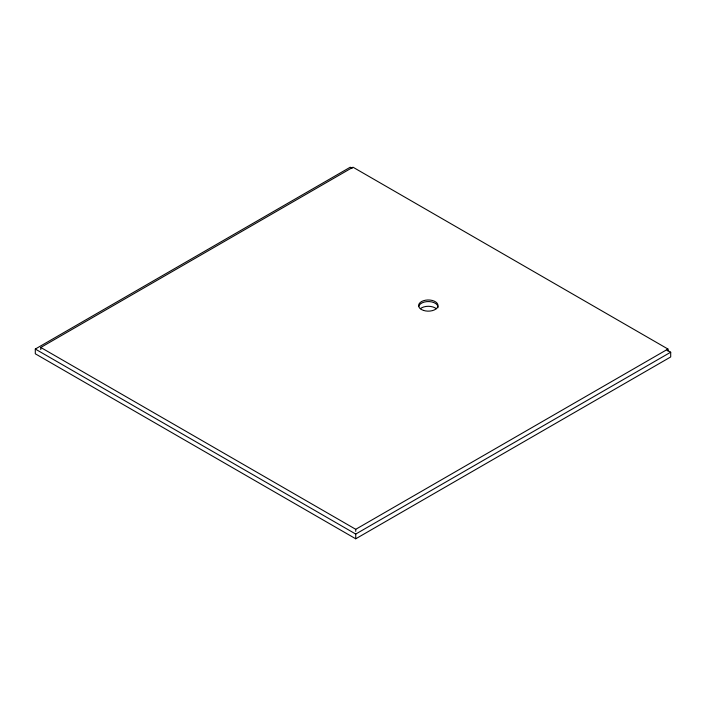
<?xml version="1.0" encoding="UTF-8"?>
<svg xmlns="http://www.w3.org/2000/svg" width="706" height="706" viewBox="0 0 706 706"><rect width="100%" height="100%" fill="white"/><g stroke="black" fill="none" stroke-linecap="round" stroke-linejoin="round"><path stroke-width="1.06" d="M666.888 350.008L670.7 352.206L670.7 356.954L355.736 538.793L35.3 353.794L35.3 349.046L350.264 167.207L352.17 168.31M40.78 349.576L40.78 347.467L353 167.207L667.964 349.046L667.964 351.156M40.78 347.467L355.736 529.306L667.964 349.046M35.3 349.046L355.736 534.054L670.7 352.206M355.736 529.306L355.736 531.415M355.736 534.054L355.736 538.793M420.335 308.716A9.681 5.586 0 0 1 436.299 308.716M418.684 306.563A9.681 5.586 0 0 1 429.319 301.586A9.681 5.586 0 0 1 437.949 307.719M423.476 310.402A9.681 5.586 0 0 0 438.002 305.566A9.681 5.586 0 0 0 423.476 300.721A9.681 5.586 0 0 0 423.476 310.402"/></g></svg>
